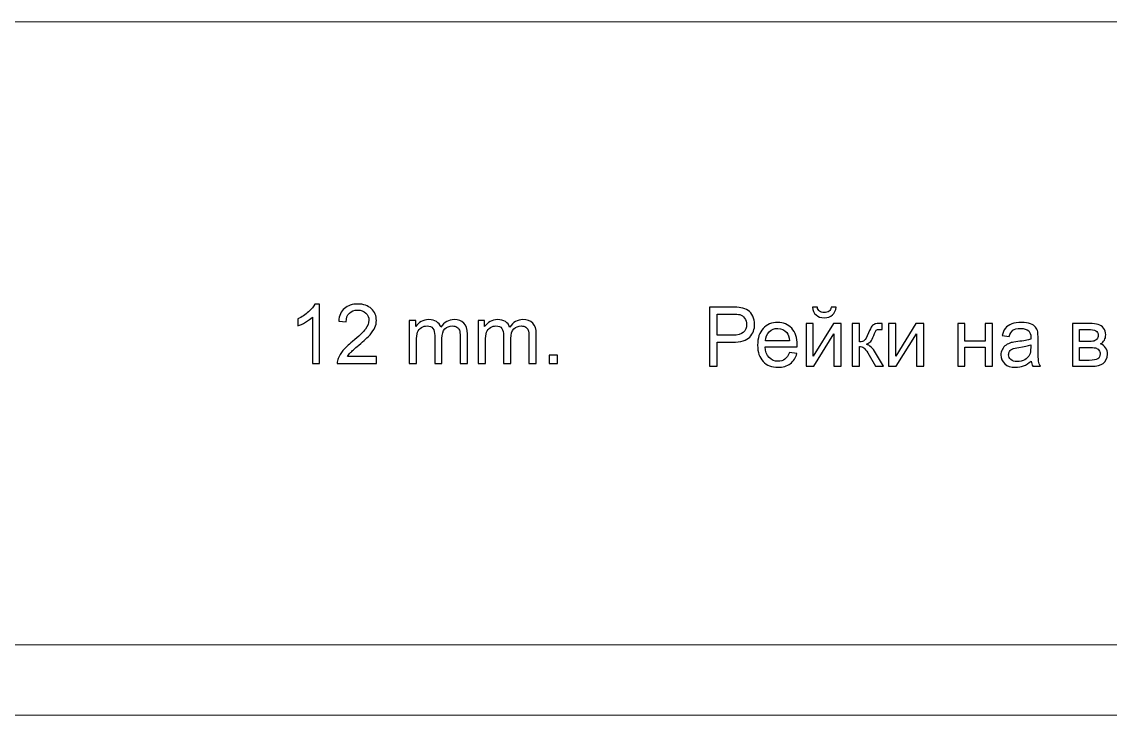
# Model space of a CAD drawing. Header units: centimetres. Extents: x -109.1 to -53.6, y -10 to 49.4.
# Drawn here: x -102.72 to -97.15, y -1.16 to 2.39 of the extents above; entities that cross this region are included whole.
import ezdxf

# ---------------------------------------------------------------- set-up
doc = ezdxf.new("R2010")
doc.units = ezdxf.units.CM
doc.header["$MEASUREMENT"] = 0
doc.layers.add('layer 1', color=7, linetype='Continuous')

msp = doc.modelspace()

# ---------------------------------------------------------------- linework, layer by layer
at = {"layer": 'layer 1', "color": 250, "lineweight": 20}
msp.add_open_spline([(-108.24225, -1.16461), (-108.24225, -1.16461), (-108.24225, 2.38519), (-108.24225, 2.38519), (-108.24225, 2.38519), (-108.24225, 2.38519), (-87.57209, 2.38519), (-87.57209, 2.38519), (-87.57209, 2.38519), (-87.57209, 2.38519), (-87.57209, -1.16461), (-87.57209, -1.16461), (-87.57209, -1.16461), (-87.57209, -1.16461), (-108.24225, -1.16461), (-108.24225, -1.16461)], degree=3, knots=[0, 0, 0, 0, 0.2, 0.2, 0.2, 0.2, 0.4, 0.4, 0.4, 0.4, 0.6, 0.6, 0.6, 0.6, 1, 1, 1, 1], dxfattribs=at)
at = {"layer": 'layer 1', "color": 142}
for points, knots in [([(-101.19643, 0.63597), (-101.19643, 0.63597), (-101.23368, 0.63597), (-101.23368, 0.63597), (-101.23368, 0.63597), (-101.23368, 0.63597), (-101.23368, 0.87304), (-101.23368, 0.87304), (-101.23368, 0.87304), (-101.24257, 0.86457), (-101.25442, 0.8561), (-101.26882, 0.84764), (-101.26882, 0.84764), (-101.28363, 0.83875), (-101.29676, 0.8324), (-101.30819, 0.82816), (-101.30819, 0.82816), (-101.30819, 0.82816), (-101.30819, 0.86415), (-101.30819, 0.86415), (-101.30819, 0.86415), (-101.28744, 0.87388), (-101.26924, 0.88574), (-101.25358, 0.89971), (-101.25358, 0.89971), (-101.23791, 0.91368), (-101.22691, 0.92722), (-101.22056, 0.94035), (-101.22056, 0.94035), (-101.22056, 0.94035), (-101.19643, 0.94035), (-101.19643, 0.94035), (-101.19643, 0.94035), (-101.19643, 0.94035), (-101.19643, 0.63597), (-101.19643, 0.63597)], [0, 0, 0, 0, 0.1, 0.1, 0.1, 0.1, 0.2, 0.2, 0.2, 0.2, 0.3, 0.3, 0.3, 0.3, 0.4, 0.4, 0.4, 0.4, 0.5, 0.5, 0.5, 0.5, 0.6, 0.6, 0.6, 0.6, 0.7, 0.7, 0.7, 0.7, 0.8, 0.8, 0.8, 0.8, 1, 1, 1, 1]), ([(-100.9056, 0.67195), (-100.9056, 0.67195), (-100.9056, 0.63597), (-100.9056, 0.63597), (-100.9056, 0.63597), (-100.9056, 0.63597), (-101.10626, 0.63597), (-101.10626, 0.63597), (-101.10626, 0.63597), (-101.10626, 0.64486), (-101.10499, 0.65375), (-101.1016, 0.66179), (-101.1016, 0.66179), (-101.09652, 0.67534), (-101.08848, 0.68889), (-101.07747, 0.70201), (-101.07747, 0.70201), (-101.06604, 0.71556), (-101.04996, 0.7308), (-101.02879, 0.74815), (-101.02879, 0.74815), (-100.99577, 0.77525), (-100.97333, 0.79641), (-100.9619, 0.81208), (-100.9619, 0.81208), (-100.95005, 0.82816), (-100.94455, 0.84298), (-100.94455, 0.85695), (-100.94455, 0.85695), (-100.94455, 0.87177), (-100.94963, 0.88404), (-100.96021, 0.8942), (-100.96021, 0.8942), (-100.97079, 0.90436), (-100.98476, 0.90944), (-101.0017, 0.90944), (-101.0017, 0.90944), (-101.01948, 0.90944), (-101.03387, 0.90394), (-101.04445, 0.89336), (-101.04445, 0.89336), (-101.05546, 0.88277), (-101.06054, 0.86753), (-101.06096, 0.84891), (-101.06096, 0.84891), (-101.06096, 0.84891), (-101.09906, 0.85272), (-101.09906, 0.85272), (-101.09906, 0.85272), (-101.09652, 0.88108), (-101.08679, 0.90309), (-101.06943, 0.91791), (-101.06943, 0.91791), (-101.0525, 0.93273), (-101.02964, 0.94035), (-101.00085, 0.94035), (-101.00085, 0.94035), (-100.97164, 0.94035), (-100.94878, 0.9323), (-100.93185, 0.91622), (-100.93185, 0.91622), (-100.91449, 0.90013), (-100.90602, 0.87981), (-100.90602, 0.8561), (-100.90602, 0.8561), (-100.90602, 0.84383), (-100.90856, 0.83197), (-100.91364, 0.82054), (-100.91364, 0.82054), (-100.91872, 0.80869), (-100.92677, 0.79641), (-100.9382, 0.78329), (-100.9382, 0.78329), (-100.95005, 0.77059), (-100.9691, 0.75281), (-100.99577, 0.72995), (-100.99577, 0.72995), (-101.01821, 0.71132), (-101.03218, 0.69862), (-101.03853, 0.69185), (-101.03853, 0.69185), (-101.04488, 0.68508), (-101.05038, 0.67873), (-101.05461, 0.67195), (-101.05461, 0.67195), (-101.05461, 0.67195), (-100.9056, 0.67195), (-100.9056, 0.67195)], [0, 0, 0, 0, 0.0434783, 0.0434783, 0.0434783, 0.0434783, 0.0869565, 0.0869565, 0.0869565, 0.0869565, 0.1304348, 0.1304348, 0.1304348, 0.1304348, 0.173913, 0.173913, 0.173913, 0.173913, 0.2173913, 0.2173913, 0.2173913, 0.2173913, 0.2608696, 0.2608696, 0.2608696, 0.2608696, 0.3043478, 0.3043478, 0.3043478, 0.3043478, 0.3478261, 0.3478261, 0.3478261, 0.3478261, 0.3913043, 0.3913043, 0.3913043, 0.3913043, 0.4347826, 0.4347826, 0.4347826, 0.4347826, 0.4782609, 0.4782609, 0.4782609, 0.4782609, 0.5217391, 0.5217391, 0.5217391, 0.5217391, 0.5652174, 0.5652174, 0.5652174, 0.5652174, 0.6086957, 0.6086957, 0.6086957, 0.6086957, 0.6521739, 0.6521739, 0.6521739, 0.6521739, 0.6956522, 0.6956522, 0.6956522, 0.6956522, 0.7391304, 0.7391304, 0.7391304, 0.7391304, 0.7826087, 0.7826087, 0.7826087, 0.7826087, 0.826087, 0.826087, 0.826087, 0.826087, 0.8695652, 0.8695652, 0.8695652, 0.8695652, 0.9130435, 0.9130435, 0.9130435, 0.9130435, 1, 1, 1, 1]), ([(-99.20164, 0.62148), (-99.20164, 0.62148), (-99.20164, 0.92459), (-99.20164, 0.92459), (-99.20164, 0.92459), (-99.20164, 0.92459), (-99.08734, 0.92459), (-99.08734, 0.92459), (-99.08734, 0.92459), (-99.06702, 0.92459), (-99.05178, 0.92374), (-99.0412, 0.92162), (-99.0412, 0.92162), (-99.02638, 0.91908), (-99.01368, 0.91443), (-99.00352, 0.90765), (-99.00352, 0.90765), (-98.99379, 0.90046), (-98.98574, 0.89072), (-98.97939, 0.87844), (-98.97939, 0.87844), (-98.97347, 0.86574), (-98.97008, 0.85177), (-98.97008, 0.83696), (-98.97008, 0.83696), (-98.97008, 0.81113), (-98.97855, 0.78912), (-98.99463, 0.77134), (-98.99463, 0.77134), (-99.01114, 0.75356), (-99.04078, 0.74467), (-99.08353, 0.74467), (-99.08353, 0.74467), (-99.08353, 0.74467), (-99.16143, 0.74467), (-99.16143, 0.74467), (-99.16143, 0.74467), (-99.16143, 0.74467), (-99.16143, 0.62148), (-99.16143, 0.62148), (-99.16143, 0.62148), (-99.16143, 0.62148), (-99.20164, 0.62148), (-99.20164, 0.62148)], [0, 0, 0, 0, 0.0833333, 0.0833333, 0.0833333, 0.0833333, 0.1666667, 0.1666667, 0.1666667, 0.1666667, 0.25, 0.25, 0.25, 0.25, 0.3333333, 0.3333333, 0.3333333, 0.3333333, 0.4166667, 0.4166667, 0.4166667, 0.4166667, 0.5, 0.5, 0.5, 0.5, 0.5833333, 0.5833333, 0.5833333, 0.5833333, 0.6666667, 0.6666667, 0.6666667, 0.6666667, 0.75, 0.75, 0.75, 0.75, 0.8333333, 0.8333333, 0.8333333, 0.8333333, 1, 1, 1, 1]), ([(-98.57808, 0.92416), (-98.57808, 0.92416), (-98.55268, 0.92416), (-98.55268, 0.92416), (-98.55268, 0.92416), (-98.5548, 0.90681), (-98.56073, 0.89368), (-98.57131, 0.88437), (-98.57131, 0.88437), (-98.58189, 0.87506), (-98.59586, 0.8704), (-98.61364, 0.8704), (-98.61364, 0.8704), (-98.631, 0.8704), (-98.64539, 0.87506), (-98.65598, 0.88437), (-98.65598, 0.88437), (-98.66656, 0.89368), (-98.67249, 0.90681), (-98.6746, 0.92416), (-98.6746, 0.92416), (-98.6746, 0.92416), (-98.6492, 0.92416), (-98.6492, 0.92416), (-98.6492, 0.92416), (-98.64751, 0.91485), (-98.6437, 0.90765), (-98.63777, 0.903), (-98.63777, 0.903), (-98.63227, 0.89834), (-98.62423, 0.89622), (-98.61491, 0.89622), (-98.61491, 0.89622), (-98.60348, 0.89622), (-98.59502, 0.89834), (-98.58951, 0.903), (-98.58951, 0.903), (-98.58359, 0.90723), (-98.57978, 0.91443), (-98.57808, 0.92416)], [0, 0, 0, 0, 0.0909091, 0.0909091, 0.0909091, 0.0909091, 0.1818182, 0.1818182, 0.1818182, 0.1818182, 0.2727273, 0.2727273, 0.2727273, 0.2727273, 0.3636364, 0.3636364, 0.3636364, 0.3636364, 0.4545455, 0.4545455, 0.4545455, 0.4545455, 0.5454545, 0.5454545, 0.5454545, 0.5454545, 0.6363636, 0.6363636, 0.6363636, 0.6363636, 0.7272727, 0.7272727, 0.7272727, 0.7272727, 0.8181818, 0.8181818, 0.8181818, 0.8181818, 1, 1, 1, 1]), ([(-100.73796, 0.63597), (-100.73796, 0.63597), (-100.73796, 0.85568), (-100.73796, 0.85568), (-100.73796, 0.85568), (-100.73796, 0.85568), (-100.70452, 0.85568), (-100.70452, 0.85568), (-100.70452, 0.85568), (-100.70452, 0.85568), (-100.70452, 0.82478), (-100.70452, 0.82478), (-100.70452, 0.82478), (-100.69774, 0.83536), (-100.68843, 0.84425), (-100.677, 0.8506), (-100.677, 0.8506), (-100.66557, 0.85737), (-100.65287, 0.86034), (-100.63805, 0.86034), (-100.63805, 0.86034), (-100.62197, 0.86034), (-100.60842, 0.85695), (-100.59826, 0.85018), (-100.59826, 0.85018), (-100.58768, 0.8434), (-100.58048, 0.83409), (-100.57625, 0.82224), (-100.57625, 0.82224), (-100.55889, 0.84764), (-100.53603, 0.86034), (-100.50851, 0.86034), (-100.50851, 0.86034), (-100.4865, 0.86034), (-100.46999, 0.85441), (-100.45814, 0.84256), (-100.45814, 0.84256), (-100.44628, 0.83028), (-100.44036, 0.81165), (-100.44036, 0.78668), (-100.44036, 0.78668), (-100.44036, 0.78668), (-100.44036, 0.63597), (-100.44036, 0.63597), (-100.44036, 0.63597), (-100.44036, 0.63597), (-100.47761, 0.63597), (-100.47761, 0.63597), (-100.47761, 0.63597), (-100.47761, 0.63597), (-100.47761, 0.7744), (-100.47761, 0.7744), (-100.47761, 0.7744), (-100.47761, 0.78922), (-100.47888, 0.7998), (-100.481, 0.80657), (-100.481, 0.80657), (-100.48354, 0.81292), (-100.48777, 0.81843), (-100.49412, 0.82224), (-100.49412, 0.82224), (-100.50047, 0.82605), (-100.50809, 0.82816), (-100.51656, 0.82816), (-100.51656, 0.82816), (-100.53222, 0.82816), (-100.54492, 0.82308), (-100.55508, 0.81292), (-100.55508, 0.81292), (-100.56524, 0.80276), (-100.57032, 0.78625), (-100.57032, 0.76339), (-100.57032, 0.76339), (-100.57032, 0.76339), (-100.57032, 0.63597), (-100.57032, 0.63597), (-100.57032, 0.63597), (-100.57032, 0.63597), (-100.60757, 0.63597), (-100.60757, 0.63597), (-100.60757, 0.63597), (-100.60757, 0.63597), (-100.60757, 0.77863), (-100.60757, 0.77863), (-100.60757, 0.77863), (-100.60757, 0.79514), (-100.61054, 0.80742), (-100.61646, 0.81589), (-100.61646, 0.81589), (-100.62281, 0.82393), (-100.63255, 0.82816), (-100.64652, 0.82816), (-100.64652, 0.82816), (-100.65668, 0.82816), (-100.66642, 0.82562), (-100.67531, 0.82012), (-100.67531, 0.82012), (-100.6842, 0.81462), (-100.69097, 0.80657), (-100.69478, 0.79599), (-100.69478, 0.79599), (-100.69859, 0.78498), (-100.70071, 0.76974), (-100.70071, 0.74985), (-100.70071, 0.74985), (-100.70071, 0.74985), (-100.70071, 0.63597), (-100.70071, 0.63597), (-100.70071, 0.63597), (-100.70071, 0.63597), (-100.73796, 0.63597), (-100.73796, 0.63597)], [0, 0, 0, 0, 0.0344828, 0.0344828, 0.0344828, 0.0344828, 0.0689655, 0.0689655, 0.0689655, 0.0689655, 0.1034483, 0.1034483, 0.1034483, 0.1034483, 0.137931, 0.137931, 0.137931, 0.137931, 0.1724138, 0.1724138, 0.1724138, 0.1724138, 0.2068966, 0.2068966, 0.2068966, 0.2068966, 0.2413793, 0.2413793, 0.2413793, 0.2413793, 0.2758621, 0.2758621, 0.2758621, 0.2758621, 0.3103448, 0.3103448, 0.3103448, 0.3103448, 0.3448276, 0.3448276, 0.3448276, 0.3448276, 0.3793103, 0.3793103, 0.3793103, 0.3793103, 0.4137931, 0.4137931, 0.4137931, 0.4137931, 0.4482759, 0.4482759, 0.4482759, 0.4482759, 0.4827586, 0.4827586, 0.4827586, 0.4827586, 0.5172414, 0.5172414, 0.5172414, 0.5172414, 0.5517241, 0.5517241, 0.5517241, 0.5517241, 0.5862069, 0.5862069, 0.5862069, 0.5862069, 0.6206897, 0.6206897, 0.6206897, 0.6206897, 0.6551724, 0.6551724, 0.6551724, 0.6551724, 0.6896552, 0.6896552, 0.6896552, 0.6896552, 0.7241379, 0.7241379, 0.7241379, 0.7241379, 0.7586207, 0.7586207, 0.7586207, 0.7586207, 0.7931034, 0.7931034, 0.7931034, 0.7931034, 0.8275862, 0.8275862, 0.8275862, 0.8275862, 0.862069, 0.862069, 0.862069, 0.862069, 0.8965517, 0.8965517, 0.8965517, 0.8965517, 0.9310345, 0.9310345, 0.9310345, 0.9310345, 1, 1, 1, 1]), ([(-100.38532, 0.63597), (-100.38532, 0.63597), (-100.38532, 0.85568), (-100.38532, 0.85568), (-100.38532, 0.85568), (-100.38532, 0.85568), (-100.35188, 0.85568), (-100.35188, 0.85568), (-100.35188, 0.85568), (-100.35188, 0.85568), (-100.35188, 0.82478), (-100.35188, 0.82478), (-100.35188, 0.82478), (-100.3451, 0.83536), (-100.33579, 0.84425), (-100.32436, 0.8506), (-100.32436, 0.8506), (-100.31293, 0.85737), (-100.30023, 0.86034), (-100.28541, 0.86034), (-100.28541, 0.86034), (-100.26933, 0.86034), (-100.25578, 0.85695), (-100.24562, 0.85018), (-100.24562, 0.85018), (-100.23504, 0.8434), (-100.22784, 0.83409), (-100.22361, 0.82224), (-100.22361, 0.82224), (-100.20625, 0.84764), (-100.18339, 0.86034), (-100.15587, 0.86034), (-100.15587, 0.86034), (-100.13386, 0.86034), (-100.11735, 0.85441), (-100.1055, 0.84256), (-100.1055, 0.84256), (-100.09364, 0.83028), (-100.08772, 0.81165), (-100.08772, 0.78668), (-100.08772, 0.78668), (-100.08772, 0.78668), (-100.08772, 0.63597), (-100.08772, 0.63597), (-100.08772, 0.63597), (-100.08772, 0.63597), (-100.12497, 0.63597), (-100.12497, 0.63597), (-100.12497, 0.63597), (-100.12497, 0.63597), (-100.12497, 0.7744), (-100.12497, 0.7744), (-100.12497, 0.7744), (-100.12497, 0.78922), (-100.12624, 0.7998), (-100.12836, 0.80657), (-100.12836, 0.80657), (-100.1309, 0.81292), (-100.13513, 0.81843), (-100.14148, 0.82224), (-100.14148, 0.82224), (-100.14783, 0.82605), (-100.15545, 0.82816), (-100.16392, 0.82816), (-100.16392, 0.82816), (-100.17958, 0.82816), (-100.19228, 0.82308), (-100.20244, 0.81292), (-100.20244, 0.81292), (-100.2126, 0.80276), (-100.21768, 0.78625), (-100.21768, 0.76339), (-100.21768, 0.76339), (-100.21768, 0.76339), (-100.21768, 0.63597), (-100.21768, 0.63597), (-100.21768, 0.63597), (-100.21768, 0.63597), (-100.25493, 0.63597), (-100.25493, 0.63597), (-100.25493, 0.63597), (-100.25493, 0.63597), (-100.25493, 0.77863), (-100.25493, 0.77863), (-100.25493, 0.77863), (-100.25493, 0.79514), (-100.2579, 0.80742), (-100.26382, 0.81589), (-100.26382, 0.81589), (-100.27017, 0.82393), (-100.27991, 0.82816), (-100.29388, 0.82816), (-100.29388, 0.82816), (-100.30404, 0.82816), (-100.31378, 0.82562), (-100.32267, 0.82012), (-100.32267, 0.82012), (-100.33156, 0.81462), (-100.33833, 0.80657), (-100.34214, 0.79599), (-100.34214, 0.79599), (-100.34595, 0.78498), (-100.34807, 0.76974), (-100.34807, 0.74985), (-100.34807, 0.74985), (-100.34807, 0.74985), (-100.34807, 0.63597), (-100.34807, 0.63597), (-100.34807, 0.63597), (-100.34807, 0.63597), (-100.38532, 0.63597), (-100.38532, 0.63597)], [0, 0, 0, 0, 0.0344828, 0.0344828, 0.0344828, 0.0344828, 0.0689655, 0.0689655, 0.0689655, 0.0689655, 0.1034483, 0.1034483, 0.1034483, 0.1034483, 0.137931, 0.137931, 0.137931, 0.137931, 0.1724138, 0.1724138, 0.1724138, 0.1724138, 0.2068966, 0.2068966, 0.2068966, 0.2068966, 0.2413793, 0.2413793, 0.2413793, 0.2413793, 0.2758621, 0.2758621, 0.2758621, 0.2758621, 0.3103448, 0.3103448, 0.3103448, 0.3103448, 0.3448276, 0.3448276, 0.3448276, 0.3448276, 0.3793103, 0.3793103, 0.3793103, 0.3793103, 0.4137931, 0.4137931, 0.4137931, 0.4137931, 0.4482759, 0.4482759, 0.4482759, 0.4482759, 0.4827586, 0.4827586, 0.4827586, 0.4827586, 0.5172414, 0.5172414, 0.5172414, 0.5172414, 0.5517241, 0.5517241, 0.5517241, 0.5517241, 0.5862069, 0.5862069, 0.5862069, 0.5862069, 0.6206897, 0.6206897, 0.6206897, 0.6206897, 0.6551724, 0.6551724, 0.6551724, 0.6551724, 0.6896552, 0.6896552, 0.6896552, 0.6896552, 0.7241379, 0.7241379, 0.7241379, 0.7241379, 0.7586207, 0.7586207, 0.7586207, 0.7586207, 0.7931034, 0.7931034, 0.7931034, 0.7931034, 0.8275862, 0.8275862, 0.8275862, 0.8275862, 0.862069, 0.862069, 0.862069, 0.862069, 0.8965517, 0.8965517, 0.8965517, 0.8965517, 0.9310345, 0.9310345, 0.9310345, 0.9310345, 1, 1, 1, 1]), ([(-99.16143, 0.78065), (-99.16143, 0.78065), (-99.08311, 0.78065), (-99.08311, 0.78065), (-99.08311, 0.78065), (-99.05729, 0.78065), (-99.03866, 0.78531), (-99.02808, 0.79505), (-99.02808, 0.79505), (-99.01707, 0.80478), (-99.01157, 0.81833), (-99.01157, 0.83569), (-99.01157, 0.83569), (-99.01157, 0.84839), (-99.01495, 0.85939), (-99.0213, 0.86828), (-99.0213, 0.86828), (-99.02765, 0.87717), (-99.03612, 0.8831), (-99.0467, 0.88606), (-99.0467, 0.88606), (-99.05348, 0.88776), (-99.06575, 0.8886), (-99.08396, 0.8886), (-99.08396, 0.8886), (-99.08396, 0.8886), (-99.16143, 0.8886), (-99.16143, 0.8886), (-99.16143, 0.8886), (-99.16143, 0.8886), (-99.16143, 0.78065), (-99.16143, 0.78065)], [0, 0, 0, 0, 0.1111111, 0.1111111, 0.1111111, 0.1111111, 0.2222222, 0.2222222, 0.2222222, 0.2222222, 0.3333333, 0.3333333, 0.3333333, 0.3333333, 0.4444444, 0.4444444, 0.4444444, 0.4444444, 0.5555556, 0.5555556, 0.5555556, 0.5555556, 0.6666667, 0.6666667, 0.6666667, 0.6666667, 0.7777778, 0.7777778, 0.7777778, 0.7777778, 1, 1, 1, 1]), ([(-98.79229, 0.69218), (-98.79229, 0.69218), (-98.75376, 0.68752), (-98.75376, 0.68752), (-98.75376, 0.68752), (-98.76011, 0.66508), (-98.77112, 0.64773), (-98.78763, 0.63503), (-98.78763, 0.63503), (-98.80414, 0.62275), (-98.82488, 0.6164), (-98.85028, 0.6164), (-98.85028, 0.6164), (-98.88246, 0.6164), (-98.90786, 0.62656), (-98.92691, 0.64603), (-98.92691, 0.64603), (-98.94553, 0.66593), (-98.95485, 0.69387), (-98.95485, 0.72943), (-98.95485, 0.72943), (-98.95485, 0.76626), (-98.94553, 0.79505), (-98.92648, 0.81537), (-98.92648, 0.81537), (-98.90743, 0.83569), (-98.88288, 0.84585), (-98.8524, 0.84585), (-98.8524, 0.84585), (-98.82319, 0.84585), (-98.79906, 0.83611), (-98.78043, 0.81621), (-98.78043, 0.81621), (-98.76181, 0.79589), (-98.75249, 0.76795), (-98.75249, 0.73155), (-98.75249, 0.73155), (-98.75249, 0.72943), (-98.75249, 0.72604), (-98.75292, 0.72181), (-98.75292, 0.72181), (-98.75292, 0.72181), (-98.91632, 0.72181), (-98.91632, 0.72181), (-98.91632, 0.72181), (-98.91505, 0.69768), (-98.90828, 0.67905), (-98.896, 0.66635), (-98.896, 0.66635), (-98.88373, 0.65365), (-98.86849, 0.6473), (-98.85028, 0.6473), (-98.85028, 0.6473), (-98.83674, 0.6473), (-98.82488, 0.65069), (-98.81515, 0.65789), (-98.81515, 0.65789), (-98.80541, 0.66508), (-98.79779, 0.67651), (-98.79229, 0.69218)], [0, 0, 0, 0, 0.0625, 0.0625, 0.0625, 0.0625, 0.125, 0.125, 0.125, 0.125, 0.1875, 0.1875, 0.1875, 0.1875, 0.25, 0.25, 0.25, 0.25, 0.3125, 0.3125, 0.3125, 0.3125, 0.375, 0.375, 0.375, 0.375, 0.4375, 0.4375, 0.4375, 0.4375, 0.5, 0.5, 0.5, 0.5, 0.5625, 0.5625, 0.5625, 0.5625, 0.625, 0.625, 0.625, 0.625, 0.6875, 0.6875, 0.6875, 0.6875, 0.75, 0.75, 0.75, 0.75, 0.8125, 0.8125, 0.8125, 0.8125, 0.875, 0.875, 0.875, 0.875, 1, 1, 1, 1]), ([(-98.7072, 0.84119), (-98.7072, 0.84119), (-98.66995, 0.84119), (-98.66995, 0.84119), (-98.66995, 0.84119), (-98.66995, 0.84119), (-98.66995, 0.67355), (-98.66995, 0.67355), (-98.66995, 0.67355), (-98.66995, 0.67355), (-98.56665, 0.84119), (-98.56665, 0.84119), (-98.56665, 0.84119), (-98.56665, 0.84119), (-98.52686, 0.84119), (-98.52686, 0.84119), (-98.52686, 0.84119), (-98.52686, 0.84119), (-98.52686, 0.62148), (-98.52686, 0.62148), (-98.52686, 0.62148), (-98.52686, 0.62148), (-98.56411, 0.62148), (-98.56411, 0.62148), (-98.56411, 0.62148), (-98.56411, 0.62148), (-98.56411, 0.78785), (-98.56411, 0.78785), (-98.56411, 0.78785), (-98.56411, 0.78785), (-98.66698, 0.62148), (-98.66698, 0.62148), (-98.66698, 0.62148), (-98.66698, 0.62148), (-98.7072, 0.62148), (-98.7072, 0.62148), (-98.7072, 0.62148), (-98.7072, 0.62148), (-98.7072, 0.84119), (-98.7072, 0.84119)], [0, 0, 0, 0, 0.0909091, 0.0909091, 0.0909091, 0.0909091, 0.1818182, 0.1818182, 0.1818182, 0.1818182, 0.2727273, 0.2727273, 0.2727273, 0.2727273, 0.3636364, 0.3636364, 0.3636364, 0.3636364, 0.4545455, 0.4545455, 0.4545455, 0.4545455, 0.5454545, 0.5454545, 0.5454545, 0.5454545, 0.6363636, 0.6363636, 0.6363636, 0.6363636, 0.7272727, 0.7272727, 0.7272727, 0.7272727, 0.8181818, 0.8181818, 0.8181818, 0.8181818, 1, 1, 1, 1]), ([(-98.47056, 0.84119), (-98.47056, 0.84119), (-98.43373, 0.84119), (-98.43373, 0.84119), (-98.43373, 0.84119), (-98.43373, 0.84119), (-98.43373, 0.74636), (-98.43373, 0.74636), (-98.43373, 0.74636), (-98.42188, 0.74636), (-98.41341, 0.74848), (-98.40875, 0.75314), (-98.40875, 0.75314), (-98.4041, 0.75737), (-98.3969, 0.77092), (-98.38759, 0.79251), (-98.38759, 0.79251), (-98.38039, 0.80986), (-98.37446, 0.82129), (-98.36981, 0.8268), (-98.36981, 0.8268), (-98.36515, 0.8323), (-98.36007, 0.83611), (-98.35414, 0.83823), (-98.35414, 0.83823), (-98.34822, 0.83992), (-98.3389, 0.84119), (-98.32578, 0.84119), (-98.32578, 0.84119), (-98.32578, 0.84119), (-98.31816, 0.84119), (-98.31816, 0.84119), (-98.31816, 0.84119), (-98.31816, 0.84119), (-98.31816, 0.81029), (-98.31816, 0.81029), (-98.31816, 0.81029), (-98.31816, 0.81029), (-98.32874, 0.81029), (-98.32874, 0.81029), (-98.32874, 0.81029), (-98.33848, 0.81029), (-98.34441, 0.80902), (-98.34737, 0.80605), (-98.34737, 0.80605), (-98.35033, 0.80309), (-98.35457, 0.7942), (-98.36049, 0.77896), (-98.36049, 0.77896), (-98.36642, 0.76457), (-98.3715, 0.75483), (-98.37616, 0.74933), (-98.37616, 0.74933), (-98.38081, 0.74382), (-98.38801, 0.73874), (-98.39775, 0.73409), (-98.39775, 0.73409), (-98.38166, 0.72985), (-98.366, 0.71504), (-98.35076, 0.68964), (-98.35076, 0.68964), (-98.35076, 0.68964), (-98.31012, 0.62148), (-98.31012, 0.62148), (-98.31012, 0.62148), (-98.31012, 0.62148), (-98.35076, 0.62148), (-98.35076, 0.62148), (-98.35076, 0.62148), (-98.35076, 0.62148), (-98.39055, 0.68964), (-98.39055, 0.68964), (-98.39055, 0.68964), (-98.39859, 0.70318), (-98.40579, 0.71207), (-98.41172, 0.71631), (-98.41172, 0.71631), (-98.41807, 0.72096), (-98.42526, 0.72308), (-98.43373, 0.72308), (-98.43373, 0.72308), (-98.43373, 0.72308), (-98.43373, 0.62148), (-98.43373, 0.62148), (-98.43373, 0.62148), (-98.43373, 0.62148), (-98.47056, 0.62148), (-98.47056, 0.62148), (-98.47056, 0.62148), (-98.47056, 0.62148), (-98.47056, 0.84119), (-98.47056, 0.84119)], [0, 0, 0, 0, 0.0416667, 0.0416667, 0.0416667, 0.0416667, 0.0833333, 0.0833333, 0.0833333, 0.0833333, 0.125, 0.125, 0.125, 0.125, 0.1666667, 0.1666667, 0.1666667, 0.1666667, 0.2083333, 0.2083333, 0.2083333, 0.2083333, 0.25, 0.25, 0.25, 0.25, 0.2916667, 0.2916667, 0.2916667, 0.2916667, 0.3333333, 0.3333333, 0.3333333, 0.3333333, 0.375, 0.375, 0.375, 0.375, 0.4166667, 0.4166667, 0.4166667, 0.4166667, 0.4583333, 0.4583333, 0.4583333, 0.4583333, 0.5, 0.5, 0.5, 0.5, 0.5416667, 0.5416667, 0.5416667, 0.5416667, 0.5833333, 0.5833333, 0.5833333, 0.5833333, 0.625, 0.625, 0.625, 0.625, 0.6666667, 0.6666667, 0.6666667, 0.6666667, 0.7083333, 0.7083333, 0.7083333, 0.7083333, 0.75, 0.75, 0.75, 0.75, 0.7916667, 0.7916667, 0.7916667, 0.7916667, 0.8333333, 0.8333333, 0.8333333, 0.8333333, 0.875, 0.875, 0.875, 0.875, 0.9166667, 0.9166667, 0.9166667, 0.9166667, 1, 1, 1, 1]), ([(-98.28514, 0.84119), (-98.28514, 0.84119), (-98.24789, 0.84119), (-98.24789, 0.84119), (-98.24789, 0.84119), (-98.24789, 0.84119), (-98.24789, 0.67355), (-98.24789, 0.67355), (-98.24789, 0.67355), (-98.24789, 0.67355), (-98.14459, 0.84119), (-98.14459, 0.84119), (-98.14459, 0.84119), (-98.14459, 0.84119), (-98.1048, 0.84119), (-98.1048, 0.84119), (-98.1048, 0.84119), (-98.1048, 0.84119), (-98.1048, 0.62148), (-98.1048, 0.62148), (-98.1048, 0.62148), (-98.1048, 0.62148), (-98.14205, 0.62148), (-98.14205, 0.62148), (-98.14205, 0.62148), (-98.14205, 0.62148), (-98.14205, 0.78785), (-98.14205, 0.78785), (-98.14205, 0.78785), (-98.14205, 0.78785), (-98.24492, 0.62148), (-98.24492, 0.62148), (-98.24492, 0.62148), (-98.24492, 0.62148), (-98.28514, 0.62148), (-98.28514, 0.62148), (-98.28514, 0.62148), (-98.28514, 0.62148), (-98.28514, 0.84119), (-98.28514, 0.84119)], [0, 0, 0, 0, 0.0909091, 0.0909091, 0.0909091, 0.0909091, 0.1818182, 0.1818182, 0.1818182, 0.1818182, 0.2727273, 0.2727273, 0.2727273, 0.2727273, 0.3636364, 0.3636364, 0.3636364, 0.3636364, 0.4545455, 0.4545455, 0.4545455, 0.4545455, 0.5454545, 0.5454545, 0.5454545, 0.5454545, 0.6363636, 0.6363636, 0.6363636, 0.6363636, 0.7272727, 0.7272727, 0.7272727, 0.7272727, 0.8181818, 0.8181818, 0.8181818, 0.8181818, 1, 1, 1, 1]), ([(-97.93081, 0.84119), (-97.93081, 0.84119), (-97.89356, 0.84119), (-97.89356, 0.84119), (-97.89356, 0.84119), (-97.89356, 0.84119), (-97.89356, 0.74975), (-97.89356, 0.74975), (-97.89356, 0.74975), (-97.89356, 0.74975), (-97.79026, 0.74975), (-97.79026, 0.74975), (-97.79026, 0.74975), (-97.79026, 0.74975), (-97.79026, 0.84119), (-97.79026, 0.84119), (-97.79026, 0.84119), (-97.79026, 0.84119), (-97.75302, 0.84119), (-97.75302, 0.84119), (-97.75302, 0.84119), (-97.75302, 0.84119), (-97.75302, 0.62148), (-97.75302, 0.62148), (-97.75302, 0.62148), (-97.75302, 0.62148), (-97.79026, 0.62148), (-97.79026, 0.62148), (-97.79026, 0.62148), (-97.79026, 0.62148), (-97.79026, 0.71885), (-97.79026, 0.71885), (-97.79026, 0.71885), (-97.79026, 0.71885), (-97.89356, 0.71885), (-97.89356, 0.71885), (-97.89356, 0.71885), (-97.89356, 0.71885), (-97.89356, 0.62148), (-97.89356, 0.62148), (-97.89356, 0.62148), (-97.89356, 0.62148), (-97.93081, 0.62148), (-97.93081, 0.62148), (-97.93081, 0.62148), (-97.93081, 0.62148), (-97.93081, 0.84119), (-97.93081, 0.84119)], [0, 0, 0, 0, 0.0769231, 0.0769231, 0.0769231, 0.0769231, 0.1538462, 0.1538462, 0.1538462, 0.1538462, 0.2307692, 0.2307692, 0.2307692, 0.2307692, 0.3076923, 0.3076923, 0.3076923, 0.3076923, 0.3846154, 0.3846154, 0.3846154, 0.3846154, 0.4615385, 0.4615385, 0.4615385, 0.4615385, 0.5384615, 0.5384615, 0.5384615, 0.5384615, 0.6153846, 0.6153846, 0.6153846, 0.6153846, 0.6923077, 0.6923077, 0.6923077, 0.6923077, 0.7692308, 0.7692308, 0.7692308, 0.7692308, 0.8461538, 0.8461538, 0.8461538, 0.8461538, 1, 1, 1, 1]), ([(-97.55405, 0.64857), (-97.5676, 0.63672), (-97.58115, 0.62868), (-97.59385, 0.6236), (-97.59385, 0.6236), (-97.60655, 0.61894), (-97.62009, 0.6164), (-97.63491, 0.6164), (-97.63491, 0.6164), (-97.65904, 0.6164), (-97.67724, 0.62233), (-97.69037, 0.63418), (-97.69037, 0.63418), (-97.70307, 0.64603), (-97.70984, 0.66127), (-97.70984, 0.67948), (-97.70984, 0.67948), (-97.70984, 0.69006), (-97.7073, 0.6998), (-97.70222, 0.70869), (-97.70222, 0.70869), (-97.69756, 0.71758), (-97.69121, 0.72477), (-97.68317, 0.73028), (-97.68317, 0.73028), (-97.67513, 0.73578), (-97.66624, 0.73959), (-97.6565, 0.74255), (-97.6565, 0.74255), (-97.6493, 0.74425), (-97.6383, 0.74636), (-97.62348, 0.74806), (-97.62348, 0.74806), (-97.59342, 0.75144), (-97.57099, 0.75568), (-97.55702, 0.76076), (-97.55702, 0.76076), (-97.55702, 0.76584), (-97.55659, 0.76922), (-97.55659, 0.77049), (-97.55659, 0.77049), (-97.55659, 0.78573), (-97.5604, 0.79632), (-97.56718, 0.80267), (-97.56718, 0.80267), (-97.57691, 0.81113), (-97.59088, 0.81537), (-97.60951, 0.81537), (-97.60951, 0.81537), (-97.62729, 0.81537), (-97.63999, 0.81198), (-97.64846, 0.80605), (-97.64846, 0.80605), (-97.65692, 0.7997), (-97.66285, 0.78912), (-97.66708, 0.77346), (-97.66708, 0.77346), (-97.66708, 0.77346), (-97.70349, 0.77854), (-97.70349, 0.77854), (-97.70349, 0.77854), (-97.7001, 0.79378), (-97.6946, 0.80648), (-97.68698, 0.81621), (-97.68698, 0.81621), (-97.67936, 0.82553), (-97.66835, 0.83315), (-97.65396, 0.83823), (-97.65396, 0.83823), (-97.63999, 0.84331), (-97.62306, 0.84585), (-97.60443, 0.84585), (-97.60443, 0.84585), (-97.58538, 0.84585), (-97.57056, 0.84373), (-97.55871, 0.8395), (-97.55871, 0.8395), (-97.54686, 0.83484), (-97.53839, 0.82934), (-97.53289, 0.82256), (-97.53289, 0.82256), (-97.52738, 0.81621), (-97.52357, 0.80775), (-97.52103, 0.79759), (-97.52103, 0.79759), (-97.52019, 0.79124), (-97.51934, 0.77981), (-97.51934, 0.7633), (-97.51934, 0.7633), (-97.51934, 0.7633), (-97.51934, 0.71334), (-97.51934, 0.71334), (-97.51934, 0.71334), (-97.51934, 0.67905), (-97.51849, 0.65704), (-97.5168, 0.64773), (-97.5168, 0.64773), (-97.51553, 0.63884), (-97.51214, 0.62995), (-97.50749, 0.62148), (-97.50749, 0.62148), (-97.50749, 0.62148), (-97.54643, 0.62148), (-97.54643, 0.62148), (-97.54643, 0.62148), (-97.55024, 0.6291), (-97.55278, 0.63841), (-97.55405, 0.64857)], [0, 0, 0, 0, 0.0357143, 0.0357143, 0.0357143, 0.0357143, 0.0714286, 0.0714286, 0.0714286, 0.0714286, 0.1071429, 0.1071429, 0.1071429, 0.1071429, 0.1428571, 0.1428571, 0.1428571, 0.1428571, 0.1785714, 0.1785714, 0.1785714, 0.1785714, 0.2142857, 0.2142857, 0.2142857, 0.2142857, 0.25, 0.25, 0.25, 0.25, 0.2857143, 0.2857143, 0.2857143, 0.2857143, 0.3214286, 0.3214286, 0.3214286, 0.3214286, 0.3571429, 0.3571429, 0.3571429, 0.3571429, 0.3928571, 0.3928571, 0.3928571, 0.3928571, 0.4285714, 0.4285714, 0.4285714, 0.4285714, 0.4642857, 0.4642857, 0.4642857, 0.4642857, 0.5, 0.5, 0.5, 0.5, 0.5357143, 0.5357143, 0.5357143, 0.5357143, 0.5714286, 0.5714286, 0.5714286, 0.5714286, 0.6071429, 0.6071429, 0.6071429, 0.6071429, 0.6428571, 0.6428571, 0.6428571, 0.6428571, 0.6785714, 0.6785714, 0.6785714, 0.6785714, 0.7142857, 0.7142857, 0.7142857, 0.7142857, 0.75, 0.75, 0.75, 0.75, 0.7857143, 0.7857143, 0.7857143, 0.7857143, 0.8214286, 0.8214286, 0.8214286, 0.8214286, 0.8571429, 0.8571429, 0.8571429, 0.8571429, 0.8928571, 0.8928571, 0.8928571, 0.8928571, 0.9285714, 0.9285714, 0.9285714, 0.9285714, 1, 1, 1, 1]), ([(-97.34408, 0.84119), (-97.34408, 0.84119), (-97.25814, 0.84119), (-97.25814, 0.84119), (-97.25814, 0.84119), (-97.23698, 0.84119), (-97.22131, 0.83907), (-97.21115, 0.83569), (-97.21115, 0.83569), (-97.20099, 0.8323), (-97.1921, 0.82595), (-97.18448, 0.81664), (-97.18448, 0.81664), (-97.17729, 0.8069), (-97.17348, 0.79589), (-97.17348, 0.78277), (-97.17348, 0.78277), (-97.17348, 0.77219), (-97.17559, 0.7633), (-97.18025, 0.75525), (-97.18025, 0.75525), (-97.18448, 0.74763), (-97.19083, 0.74086), (-97.19972, 0.73578), (-97.19972, 0.73578), (-97.18914, 0.73239), (-97.18067, 0.72604), (-97.1739, 0.71631), (-97.1739, 0.71631), (-97.16713, 0.70699), (-97.16374, 0.69599), (-97.16374, 0.68286), (-97.16374, 0.68286), (-97.16501, 0.66212), (-97.17263, 0.64646), (-97.18575, 0.63672), (-97.18575, 0.63672), (-97.1993, 0.62656), (-97.2192, 0.62148), (-97.24502, 0.62148), (-97.24502, 0.62148), (-97.24502, 0.62148), (-97.34408, 0.62148), (-97.34408, 0.62148), (-97.34408, 0.62148), (-97.34408, 0.62148), (-97.34408, 0.84119), (-97.34408, 0.84119)], [0, 0, 0, 0, 0.0769231, 0.0769231, 0.0769231, 0.0769231, 0.1538462, 0.1538462, 0.1538462, 0.1538462, 0.2307692, 0.2307692, 0.2307692, 0.2307692, 0.3076923, 0.3076923, 0.3076923, 0.3076923, 0.3846154, 0.3846154, 0.3846154, 0.3846154, 0.4615385, 0.4615385, 0.4615385, 0.4615385, 0.5384615, 0.5384615, 0.5384615, 0.5384615, 0.6153846, 0.6153846, 0.6153846, 0.6153846, 0.6923077, 0.6923077, 0.6923077, 0.6923077, 0.7692308, 0.7692308, 0.7692308, 0.7692308, 0.8461538, 0.8461538, 0.8461538, 0.8461538, 1, 1, 1, 1]), ([(-98.91463, 0.75229), (-98.91463, 0.75229), (-98.79186, 0.75229), (-98.79186, 0.75229), (-98.79186, 0.75229), (-98.79356, 0.77092), (-98.79821, 0.78489), (-98.80583, 0.79378), (-98.80583, 0.79378), (-98.81769, 0.80817), (-98.83335, 0.81537), (-98.85198, 0.81537), (-98.85198, 0.81537), (-98.86891, 0.81537), (-98.8833, 0.80986), (-98.89516, 0.79843), (-98.89516, 0.79843), (-98.90659, 0.787), (-98.91336, 0.77134), (-98.91463, 0.75229)], [0, 0, 0, 0, 0.1666667, 0.1666667, 0.1666667, 0.1666667, 0.3333333, 0.3333333, 0.3333333, 0.3333333, 0.5, 0.5, 0.5, 0.5, 0.6666667, 0.6666667, 0.6666667, 0.6666667, 1, 1, 1, 1]), ([(-97.30683, 0.74848), (-97.30683, 0.74848), (-97.26703, 0.74848), (-97.26703, 0.74848), (-97.26703, 0.74848), (-97.25095, 0.74848), (-97.24036, 0.74933), (-97.23444, 0.75102), (-97.23444, 0.75102), (-97.22851, 0.75271), (-97.22301, 0.7561), (-97.21835, 0.76118), (-97.21835, 0.76118), (-97.21369, 0.76626), (-97.21158, 0.77219), (-97.21158, 0.77938), (-97.21158, 0.77938), (-97.21158, 0.79081), (-97.21539, 0.79886), (-97.22385, 0.80351), (-97.22385, 0.80351), (-97.2319, 0.80817), (-97.24587, 0.81029), (-97.26576, 0.81029), (-97.26576, 0.81029), (-97.26576, 0.81029), (-97.30683, 0.81029), (-97.30683, 0.81029), (-97.30683, 0.81029), (-97.30683, 0.81029), (-97.30683, 0.74848), (-97.30683, 0.74848)], [0, 0, 0, 0, 0.1111111, 0.1111111, 0.1111111, 0.1111111, 0.2222222, 0.2222222, 0.2222222, 0.2222222, 0.3333333, 0.3333333, 0.3333333, 0.3333333, 0.4444444, 0.4444444, 0.4444444, 0.4444444, 0.5555556, 0.5555556, 0.5555556, 0.5555556, 0.6666667, 0.6666667, 0.6666667, 0.6666667, 0.7777778, 0.7777778, 0.7777778, 0.7777778, 1, 1, 1, 1]), ([(-97.55702, 0.73155), (-97.57056, 0.72604), (-97.59088, 0.72139), (-97.61755, 0.71758), (-97.61755, 0.71758), (-97.63322, 0.71546), (-97.6438, 0.71292), (-97.65015, 0.71038), (-97.65015, 0.71038), (-97.6565, 0.70742), (-97.66158, 0.70361), (-97.66497, 0.6981), (-97.66497, 0.6981), (-97.66835, 0.6926), (-97.67005, 0.6871), (-97.67005, 0.68032), (-97.67005, 0.68032), (-97.67005, 0.67059), (-97.66624, 0.66212), (-97.65862, 0.65577), (-97.65862, 0.65577), (-97.65142, 0.649), (-97.64041, 0.64561), (-97.62602, 0.64561), (-97.62602, 0.64561), (-97.61163, 0.64561), (-97.59893, 0.649), (-97.5875, 0.65492), (-97.5875, 0.65492), (-97.57649, 0.66127), (-97.56802, 0.67016), (-97.56294, 0.68075), (-97.56294, 0.68075), (-97.55913, 0.68921), (-97.55702, 0.70149), (-97.55702, 0.718), (-97.55702, 0.718), (-97.55702, 0.718), (-97.55702, 0.73155), (-97.55702, 0.73155)], [0, 0, 0, 0, 0.0909091, 0.0909091, 0.0909091, 0.0909091, 0.1818182, 0.1818182, 0.1818182, 0.1818182, 0.2727273, 0.2727273, 0.2727273, 0.2727273, 0.3636364, 0.3636364, 0.3636364, 0.3636364, 0.4545455, 0.4545455, 0.4545455, 0.4545455, 0.5454545, 0.5454545, 0.5454545, 0.5454545, 0.6363636, 0.6363636, 0.6363636, 0.6363636, 0.7272727, 0.7272727, 0.7272727, 0.7272727, 0.8181818, 0.8181818, 0.8181818, 0.8181818, 1, 1, 1, 1]), ([(-100.0221, 0.63597), (-100.0221, 0.63597), (-100.0221, 0.6783), (-100.0221, 0.6783), (-100.0221, 0.6783), (-100.0221, 0.6783), (-99.97976, 0.6783), (-99.97976, 0.6783), (-99.97976, 0.6783), (-99.97976, 0.6783), (-99.97976, 0.63597), (-99.97976, 0.63597), (-99.97976, 0.63597), (-99.97976, 0.63597), (-100.0221, 0.63597), (-100.0221, 0.63597)], [0, 0, 0, 0, 0.2, 0.2, 0.2, 0.2, 0.4, 0.4, 0.4, 0.4, 0.6, 0.6, 0.6, 0.6, 1, 1, 1, 1]), ([(-97.30683, 0.65196), (-97.30683, 0.65196), (-97.25772, 0.65196), (-97.25772, 0.65196), (-97.25772, 0.65196), (-97.23655, 0.65196), (-97.22216, 0.6545), (-97.21412, 0.65958), (-97.21412, 0.65958), (-97.2065, 0.66424), (-97.20226, 0.6727), (-97.20184, 0.68456), (-97.20184, 0.68456), (-97.20184, 0.69175), (-97.20396, 0.6981), (-97.20861, 0.70445), (-97.20861, 0.70445), (-97.21327, 0.71038), (-97.2192, 0.71419), (-97.22639, 0.71546), (-97.22639, 0.71546), (-97.23359, 0.71715), (-97.24544, 0.718), (-97.26153, 0.718), (-97.26153, 0.718), (-97.26153, 0.718), (-97.30683, 0.718), (-97.30683, 0.718), (-97.30683, 0.718), (-97.30683, 0.718), (-97.30683, 0.65196), (-97.30683, 0.65196)], [0, 0, 0, 0, 0.1111111, 0.1111111, 0.1111111, 0.1111111, 0.2222222, 0.2222222, 0.2222222, 0.2222222, 0.3333333, 0.3333333, 0.3333333, 0.3333333, 0.4444444, 0.4444444, 0.4444444, 0.4444444, 0.5555556, 0.5555556, 0.5555556, 0.5555556, 0.6666667, 0.6666667, 0.6666667, 0.6666667, 0.7777778, 0.7777778, 0.7777778, 0.7777778, 1, 1, 1, 1])]:
    msp.add_open_spline(points, degree=3, knots=knots, dxfattribs=at)
at = {"layer": 'layer 1', "color": 250, "lineweight": 20}
msp.add_open_spline([(-108.24813, -0.80453), (-108.24813, -0.80453), (-87.57343, -0.80453), (-87.57343, -0.80453)], degree=3, dxfattribs=at)

doc.saveas('drawing.dxf')
